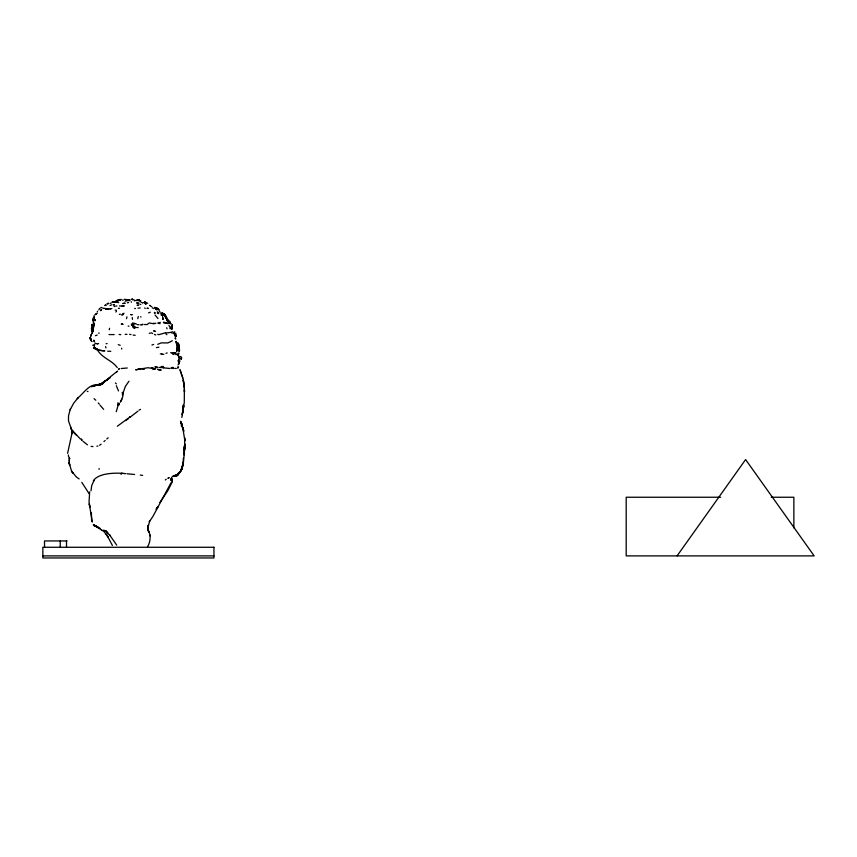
<?xml version="1.0" encoding="UTF-8"?>
<svg xmlns="http://www.w3.org/2000/svg" width="857" height="857" viewBox="0 0 857 857"><rect width="100%" height="100%" fill="white"/><g stroke="black" fill="none" stroke-linecap="round" stroke-linejoin="round"><path stroke-width="1.29" d="M184.887 444.901L184.737 448.468L184.684 438.238M176.617 351.863L177.549 346.399L176.21 343.111M184.898 444.065L183.976 454.885L184.748 448.232M91.388 512.69L91.635 521.249M178.127 364.857L179.124 363.689M171.368 329.099L171.293 326.378L171.357 328.563M171.379 479.063L171.336 480.648L171.518 478.924M183.334 458.152C183.323 463.926 182.991 470.857 177.667 474.36M94.163 320.09L94.409 317.186L94.195 319.961M175.642 339.147L175.674 338.408M183.816 450.161L184.009 446.261M179.038 361.525L178.31 360.968L178.642 359.726M69.417 458.549L69.449 457.852M175.76 333.223L176.306 336.308M90.242 338.269L89.899 337.637L90.542 337.872M116.241 411.724L118.062 405.565M122.647 393.299L123.408 391.949L122.68 396.909L120.334 402.265M183.88 449.079L183.944 448.211M181.288 359.029L181.566 357.862M178.834 356.994L178.877 356.33L179.467 359.072L179.177 358.215M181.523 358.472L181.598 357.476M93.22 320.925L94.152 315.59M184.737 448.725C183.269 458.002 185.048 473.867 173.5 476.353L177.892 474.457L173.628 476.085M172.128 325.864L171.882 328.949L171.989 326.089M172.321 478.892L172.343 481.795M184.341 454.006L184.459 452.667M109.267 329.763L109.567 328.285M172 328.788L172.428 324.599M179.317 363.272L179.402 362.479M171.604 478.656L171.304 479.802L171.496 477.981M67.596 453.364L72.641 430.289M98.887 309.998L99.53 308.445M175.224 335.258L175.182 333.684M184.448 390.171L184.491 391.981L184.362 388.917L184.287 402.511L182.198 414.692L183.784 405.779L182.498 413.063M99.026 469.336L99.155 468.522M181.834 417.488L182.83 411.499L182.509 412.999M89.653 491.897L89.053 502.095L92.267 522.042M93.199 328.917L93.756 326.967M179.563 351.134L179.156 344.835L178.213 343.089M182.959 410.985L183.237 409.475M118.898 404.568L118.373 404.922L118.855 403.401M181.138 358.804L181.363 357.626M178.909 356.705L177.774 354.637M94.227 345.532L94.366 344.846M168.968 321.514L169.011 322.232L167.651 321.182M183.419 461.709L182.916 464.258M91.238 335.183L90.649 336.362L91.078 335.526M90.521 338.74L89.91 337.937M69.321 460.67L69.46 460.038M68.431 456.213L68.946 457.06M177.045 349.602L177.538 347.492M126.965 316.854L126.472 318.697M167.479 320.389L167.458 319.597M178.62 362.704L178.888 361.879M154.356 313.03L154.539 312.323M94.27 346.003L94.57 344.889M92.117 332.387L92.02 333.534M93.991 325.906L94.409 324.396L94.216 325.039M132.246 317.518L132.471 319.361M118.287 405.415L118.63 404.59M105.872 305.649L105.625 304.963M94.763 344.075L95.566 343.154M90.906 335.376L91.463 334.584M168.272 477.992L169.108 477.735M118.502 404.654L119.187 403.411M111.099 303.142L110.135 303.346M97.237 311.969L97.505 311.252M122.358 395.013L125.368 386.432L128.946 381.215M155.631 331.359L154.003 330.802M77.151 398.666L78.233 397.594L73.638 403.272L70.103 409.839L68.517 415.816L68.506 420.862L71.527 429.55L80.504 439.127M147.65 546.68C150.275 541.86 151.196 536.021 148.518 531.008L148.829 532.122L147.886 528.608L148.422 531.265L148.036 526.23L148.357 525.052L147.95 527.494L149.675 521.067L149.322 521.72L152.9 516.45L170.939 482.898M118.684 405.029L118.973 404.311L118.587 404.965M93.702 480.97L93.359 480.777C98.319 472.893 115.877 472.496 125.668 473.664M70.563 408.757L70.103 409.839M91.881 324.632L91.924 331.477L91.517 330.32M168.036 320.914L166.494 320.09M178.652 360.058L178.438 362.179M94.27 324.46L92.942 327.867L93.006 330.823M180.998 359.179L181.448 358.258M138.266 316.512L137.795 318.686M175.91 354.444L176.435 354.573M120.858 401.29L121.983 399.169M179.242 473.418L180.473 471.286M168.572 322.607L168.475 321.825M91.763 324.953L92.16 324.289M101.297 309.42L100.687 310.684L101.662 309.409M157.045 508.383L158.202 506.498M172.086 482.18L167.801 490.729L159.873 502.47M129.675 417.552L130.275 416.716L117.334 426.229M171.604 324.021L170.811 323.882M178.535 360.133L178.31 360.968M91.56 333.994L92.085 333.234M677.073 555.893L745.611 459.556L814.15 555.893L626.199 555.893L626.199 497.242L720.673 497.242M121.501 473.332L120.912 474.157L121.683 473.289M153.842 331.22L154.335 330.545M168.368 322.157L167.715 321.514L168.54 321.621M96.005 313.812L97.216 313.255M92.792 345.457L93.284 344.835M176.317 368.499L174.699 368.36M94.152 480.263L91.731 485.49L90.992 490.804M125.09 301.203L125.636 301.236M127.725 419.309L128.261 418.677M177.731 368.21L178.213 366.85M91.41 334.808L90.671 335.301M157.752 344.321L161.137 342.886L167.726 342.929L170.222 341.879M115.845 311.991L116.413 311.391M78.019 397.809C84.929 392.088 89.171 383.229 99.851 384.772L95.63 385.2M126.815 419.737L125.861 420.605M163.355 322.553L163.891 322.018M117.023 371.467L100.59 384.697M178.599 363.507L178.342 364.129M100.676 384.622L105.09 380.829L101.747 383.69M100.901 384.407L107.746 379.351L99.369 385.125L104.029 381.858L100.269 385.018L103.258 382.768M118.909 368.928L118.47 369.528L119.391 368.714M117.602 371.135L116.734 371.97M138.041 411.103L129.75 417.466M173.382 476.449L174.678 475.474L173.318 476.138M106.825 438.977L108.143 437.809M116.798 301.589L118.298 300.282L120.591 300.175L117.805 300.636L118.662 300.164L116.627 301.343M178.588 353.448L177.699 355.044M122.337 314.551L123.944 313.276L122.69 314.165M165.294 479.974L166.215 479.245M131.839 324.578L132.664 323.925L131.271 324.214M103.901 441.537L105.154 440.573M178.385 473.043L179.22 472.421M171.732 477.242L172.375 476.781M168.625 323.325L167.618 323.56M99.583 445.244L101.094 444.183M167.779 320.743L167.961 320.614M165.776 332.966L170.939 332.43M142.53 303.164L143.483 302.521M146.954 308.37L147.565 307.952M167.961 478.345L168.872 477.756M159.359 322.885L160.28 322.307M122.68 393.127L121.973 392.892M101.747 383.572L93.22 386.218L102.069 383.593L95.47 385.296L100.344 384.568L97.259 385.039M179.413 361.29L180.099 361.076M164.008 323.1L164.726 322.693L164.212 322.468L166.204 322.95L165.712 322.393M134.26 328.295L135.899 327.428M139.155 410.085L140.505 409.378M145.486 304.46L146.183 304.106M170.65 341.568L172.332 340.732M100.537 307.931L101.619 307.395M107.221 303.678L108.4 303.132M98.555 343.603L97.077 343.968M91.538 386.786L92.374 386.475M172.503 331.713L171.239 332.259M110.007 305.52L111.71 304.813M132.321 325.392L133.092 325.092L131.442 325.232L133.981 324.889M174.849 338.258L175.481 338.311M175.01 352.784L172.15 353.416M148.572 312.869L150.296 312.205M126.643 300.657L128.218 300.368L126.6 300.528M174.496 475.592L175.042 475.389M134.324 326.281L132.567 326.699L135.085 326.56M153.971 323.143L152.632 323.635L149.279 322.918L147.115 324.567L144.426 324.503M112.031 302.253L113.777 301.889L112.888 301.91M95.406 335.676L97.173 335.044M177.431 475.464L173.253 476.385M147.929 308.466L148.486 308.274M166.965 320.357L167.961 321.086M110.253 309.088L111.828 308.541M153.671 323.817L155.878 323.239M151.914 345.017L153.639 344.45M136.799 300.239L138.577 300.004L139.605 300.389L136.799 300.239L140.719 300.978M154.903 313.191L155.749 312.923M135.909 300.539L139.434 300.389L137.559 299.864M174.014 331.97L174.721 331.755M115.931 305.96L116.841 306.024M167.608 319.575L168.154 320.132M173.189 476.181L174.132 475.903L173.403 476.096M173.628 476.449L174.957 476.074L173.553 476.406M165.979 353.277L167.179 352.955M140.066 304.503L140.88 304.289M137.045 305.21L137.923 304.985M112.481 301.996L115.856 301.589L114.624 301.846L118.341 299.746L121.223 299.393M112.396 302.167L115.684 301.546M126.193 300.186L128.529 299.779M165.272 332.87L158.749 334.68L157.72 334.305M119.348 314.433L120.355 314.198M107.071 304.021L108.657 303.657M127.339 302.81L128.561 302.521M124.865 303.239L122.808 303.507L125.036 303.239M104.608 305.424L105.936 305.124M114.667 306.41L114.12 306.527L114.752 306.431M173.51 476.171L174.314 475.999L173.425 476.138M122.465 323.871L121.255 324.128L123.162 324.289M175.439 475.989L176.681 475.731L173.692 476.213M103.868 308.52L105.004 308.284M97.634 343.646L96.68 343.646M118.684 302.564L116.541 302.125M173.992 475.914L176.296 475.431L173.36 475.774M124.276 299.297L129.021 299.8M108.978 309.002L110.221 308.777M156.456 347.61L158.888 347.171M94.163 323.143L93.306 323.282L93.97 323.464M180.345 356.683L181.052 356.566L180.334 356.555M149.247 333.287L150.5 333.094M132.053 299.414L132.974 299.704L132.321 299.511M171.143 367.653L172.985 367.396M116.006 302.018L114.045 302.039L114.817 302.146M160.334 353.887L161.941 353.673M139.82 369.099L135.706 369.817L147.918 367.717L155.288 368.842L151.443 367.932L154.56 368.596M171.518 368.167L173.146 367.953M141.898 368.949L144.501 368.735M115.856 301.589L114.067 301.814L115.406 301.535M96.862 446.208L97.88 446.079M106.129 343.721L107.104 343.603M87.318 391.488L87.992 391.413M114.142 334.594L109 334.562M137.966 308.166L140.237 307.942M128.368 300.357L126.3 300.496M127.286 367.996L121.126 368.542M137.559 324.749L138.695 324.664M117.334 302.446L118.32 302.382M102.883 350.749L104.661 350.642M161.577 354.402L163.88 354.273M137.966 305.167L138.695 305.124M105.69 309.173L108.485 309.141L106.364 308.959M118.373 308.327L119.519 308.284M122.069 306.12L124.276 305.928L121.683 306.078M134.667 308.509L135.438 308.477M102.122 350.717L98.105 349.999L104.683 350.974M125.176 334.391L126.986 334.337M129.461 299.971L130.328 299.95M161.116 366.56L163.462 366.528M173.275 352.988L170.639 352.709M771.236 497.242L793.861 497.242L793.861 527.901M67.05 540.949L44.5 540.949L44.553 547.269M42.85 555.893L213.939 555.893M106.043 309.152L108.485 309.141L106.6 309.056M162.027 314.08L164.758 315.033L163.751 314.337L166.237 318.301L164.437 314.305L161.769 313.416M167.897 320.122L166.665 320.229L167.169 320.625M169.815 322.232L168.775 321.953M172.75 368.489L173.575 368.499M120.891 306.035L119.477 305.906M166.665 323.25L165.979 323.068M136.874 327.545L138.213 327.578M113.253 304.706L114.281 304.728M121.469 314.969L122.797 315.001M110.789 351.316L107.671 351.188M163.698 367.621L158.899 367.46M166.676 322.757L165.883 322.65M142.048 324.3L143.055 324.342M142.316 324.985L140.034 324.857M144.372 368.681L142.905 368.617L144.372 368.714M154.946 366.689L157.238 366.807M98.576 333.094L99.251 333.137M152.364 368.606L153.714 368.692L152.696 368.574M132.246 314.723L130.714 314.605L131.742 314.701M175.567 353.17L174.935 353.041L176.263 354.07M133.135 335.108L135.192 335.291M177.945 353.438L178.513 353.491M163.173 367.814L170.125 368.51M134.603 474.489L127.029 473.76M157.667 322.993L158.963 323.11M122.315 300.057L123.194 300.143M155.61 307.824L158.266 309.098M119.069 334.455L120.805 334.648M154.913 368.831L152.45 368.553L155.031 368.864M134.131 300.079L134.753 300.143M155.46 367.524L157.313 367.749M122.905 473.353L122.465 473.332M128.978 300.475L127.993 300.357L129.525 300.646M136.595 324.171L134.517 323.293M115.181 310.116L116.52 310.288M131.914 299.222L132.792 299.35L131.828 299.104M140.494 316.822L141.041 316.908M102.594 307.995L103.215 308.081M144.747 302.832L146.408 303.196L145.711 302.939M91.099 446.336L92.952 446.626M140.269 475.057L142.605 475.431M138.116 303.121L136.649 302.939L139.07 303.228M129.578 334.326L131.046 334.573M158.524 323.346L160.109 323.625M140.998 302.264L141.737 302.392M94.206 347.985L94.988 348.135M149.557 305.338L150.125 305.456M118.245 344.653L120.216 345.296M93.22 322.328L93.542 322.393M172.611 354.134L174.11 354.444M128.154 326.024L128.989 326.206M134.249 300.732L134.87 300.871M154.356 307.331L157.302 308.006L159.327 309.87M152.632 333.534L151.443 332.837M159.284 369.924L160.002 370.095M161.341 315.033L162.894 315.89L161.02 314.819M155.567 308.22L158.416 309.838M157.731 369.431L161.18 370.16L157.913 369.442M168.165 321.739L169.332 322.125M90.574 338.354L91.163 338.515L90.435 338.729M144.983 302.125L147.747 303.26M167.372 320.861L167.126 320.4M91.678 341.493L92.106 341.525M95.866 348.403L97.377 349.003L93.702 347.749M154.442 334.444L155.803 334.98M144.833 301.835L146.311 302.939M161.534 313.298L164.748 314.38M134.731 323.764L132.749 322.875M100.258 528.437L94.099 524.934M144.619 302.95L145.508 303.357M101.683 530.022L93.242 524.923M113.478 304.781L114.024 305.038M155.021 308.209L156.831 309.827L155.128 308.499M150.136 305.735L151.925 306.956M155.074 315.044L157.945 318.504M140.269 300.871L138.566 299.95L140.098 300.743M171.539 332.752L172.311 333.202M101.865 530.172L103.879 531.469L108.025 536.964L107.082 535.325L112.385 545.448M97.377 527.023L98.405 527.612L95.802 525.952L97.377 527.023L96.873 526.68M69.888 458.484L69.106 458.034L69.128 461.27M103.751 530.055L107.778 532.69L105.775 531.147L110.135 535.604L109.621 534.95L116.713 545.084M152.525 307.963L153.403 308.499M79.144 478.913L76.348 476.974L71.581 471.157L69.171 463.005M87.457 444.847L83.022 441.323M94.206 348.445L98.116 350.513L97.591 350.117C102.144 358.13 111.978 360.219 117.28 367.599M167.715 321.514L168.186 321.525M144.469 302.146L145.594 302.982M170.232 323.475L169.3 322.575M158.556 313.576L157.838 312.998L158.449 313.587M90.853 339.372L91.399 339.833L90.231 339.351L91.088 340.807M159.166 311.005L159.948 311.669M166.183 334.123L166.879 334.723M94.056 398.666L95.813 400.219M162.027 312.58L165.315 315.012L166.997 318.268M164.544 314.198L166.633 317.915M106.343 531.211L105.647 530.504M175.674 341.943L176.296 342.521M115.427 382.95L116.359 383.861M165.894 317.786L167.115 318.975M168.968 321.182L168.904 320.764M177.924 367.032L178.535 367.653M169.557 321.236L170.2 321.932M98.223 402.94L99.337 404.14M73.691 432.485L75.952 434.906M100.065 405.232L103.633 409.292M144.715 307.963L145.219 308.52M160.034 312.73L160.505 313.266M105.957 533.782L107.479 535.818M177.656 343.014L178.995 346.078L179.199 351.67L177.581 343.164M94.163 341.375L93.649 340.122L94.559 341.932M176.531 343.903L177.399 347.428L177.485 346.871L176.66 351.177M173.671 332.859L174.924 335.323L174.025 332.945M170.136 323.7L169.611 322.693L169.686 323.25M166.237 318.301L165.872 317.583L166.162 318.536M131.142 301.643L131.453 302.232M174.667 333.319L175.696 336.801L175.021 333.287M157.356 311.68L158.181 313.298M179.874 369.496L183.034 378.944L184.384 388.799M118.491 390.91L116.338 385.746M168.958 325.328L169.461 326.421M81.801 482.384L89.149 493.696M72.47 433.363L70.67 427.236M181.02 422.415L183.334 429.582M181.973 375.302L181.255 373.416M180.57 421.237L182.016 424.954L180.956 422.19M180.891 421.998L181.727 424.119M81.415 438.923L82.004 440.423L81.726 439.705M178.202 355.205L178.877 353.213M180.238 370.235L180.998 372.463M176.103 341.257L176.296 341.825M181.159 424.783L181.813 426.818M170.072 328.156L170.243 328.713M183.334 429.432L183.784 431.307L182.691 427.247L184.855 440.691L184.63 437.702M166.74 327.76L167.029 328.809M182.337 376.405L182.809 378.076M170.093 327.224L170.436 328.445M68.999 462.544L69.728 465.212L69.171 462.052M181.384 423.369L181.555 424.044L181.234 422.512M150.039 535.871L149.739 534.554M105.593 346.56L105.925 347.974M69.128 462.33L69.428 464.119M171.743 328.456L171.861 329.184M184.201 387.064L184.084 386.153L184.18 386.946M68.356 454.981L68.431 455.549M171.304 479.802L171.282 479.02L171.486 480.745M121.63 348.199L121.705 349.035M93.188 330.299L93.317 331.702M171.282 479.02L171.368 480.145L171.282 478.313M117.891 402.758L117.912 405.222M66.514 540.949L66.514 547.269M60.236 540.949L60.236 547.269M93.231 319.672L93.22 321.214L93.349 317.818L93.231 319.672M92.138 328.327L92.545 331.605L91.978 328.563L92.77 325.928L92.138 328.327M183.055 463.551L181.148 470.032L183.055 463.551M183.162 406.7L182.916 408.885L183.409 404.847L183.162 406.7M175.567 335.601L175.374 336.833L175.599 335.505M91.442 329.002L91.656 328.092L91.442 329.002M93.017 327.749L92.845 328.734L93.017 327.749M95.127 319.832L94.956 320.689L95.127 319.832M72.459 431.917L72.042 433.567L72.459 431.917M178.984 473.064L177.56 474.949L178.984 473.064M181.963 467.847L181.32 469.593L181.963 467.847M179.359 472.689L177.303 475.453L179.713 472.025L179.359 472.689M179.306 472.989L177.11 475.581L179.306 472.989M182.327 468.008L180.227 471.671L182.327 468.008M167.019 320.111L168.079 320.464L167.019 320.111M156.542 508.769L156.156 509.39L157.409 507.398L156.542 508.769M95.984 314.326L95.191 314.54L95.984 314.326M109.953 377.787L106.364 380.304L109.953 377.787M101.297 383.797L99.733 384.772L101.372 383.775M177.367 475.303L175.942 475.806L177.367 475.303M100.826 384.182L102.636 383.829L100.826 384.182M133.971 327.46L133.189 327.588L134.592 327.62L133.971 327.46M139.916 369.078L138.202 369.324L139.916 369.078M213.939 547.269L42.85 547.269L42.85 557.961L213.939 557.961L213.939 547.269M98.405 350.32L97.591 350.299L98.405 350.32M169.772 322.8L169.086 322.328L169.772 322.8M94.923 348.424L93.981 347.899L94.966 348.478M94.602 525.844L93.788 525.277L94.602 525.844M95.148 526.316L93.788 525.277L95.148 526.316M72.802 472.85L71.581 471.157L72.802 472.85M162.626 317.197L163.023 319.329L162.626 317.197M94.688 347.835L94.27 346.967L94.688 347.835M183.548 381.472L183.302 380.122L184.03 384.986L183.548 381.472M89.824 507.023L89.31 504.002L89.824 507.023M183.441 459.706L183.441 459.706"/></g></svg>
